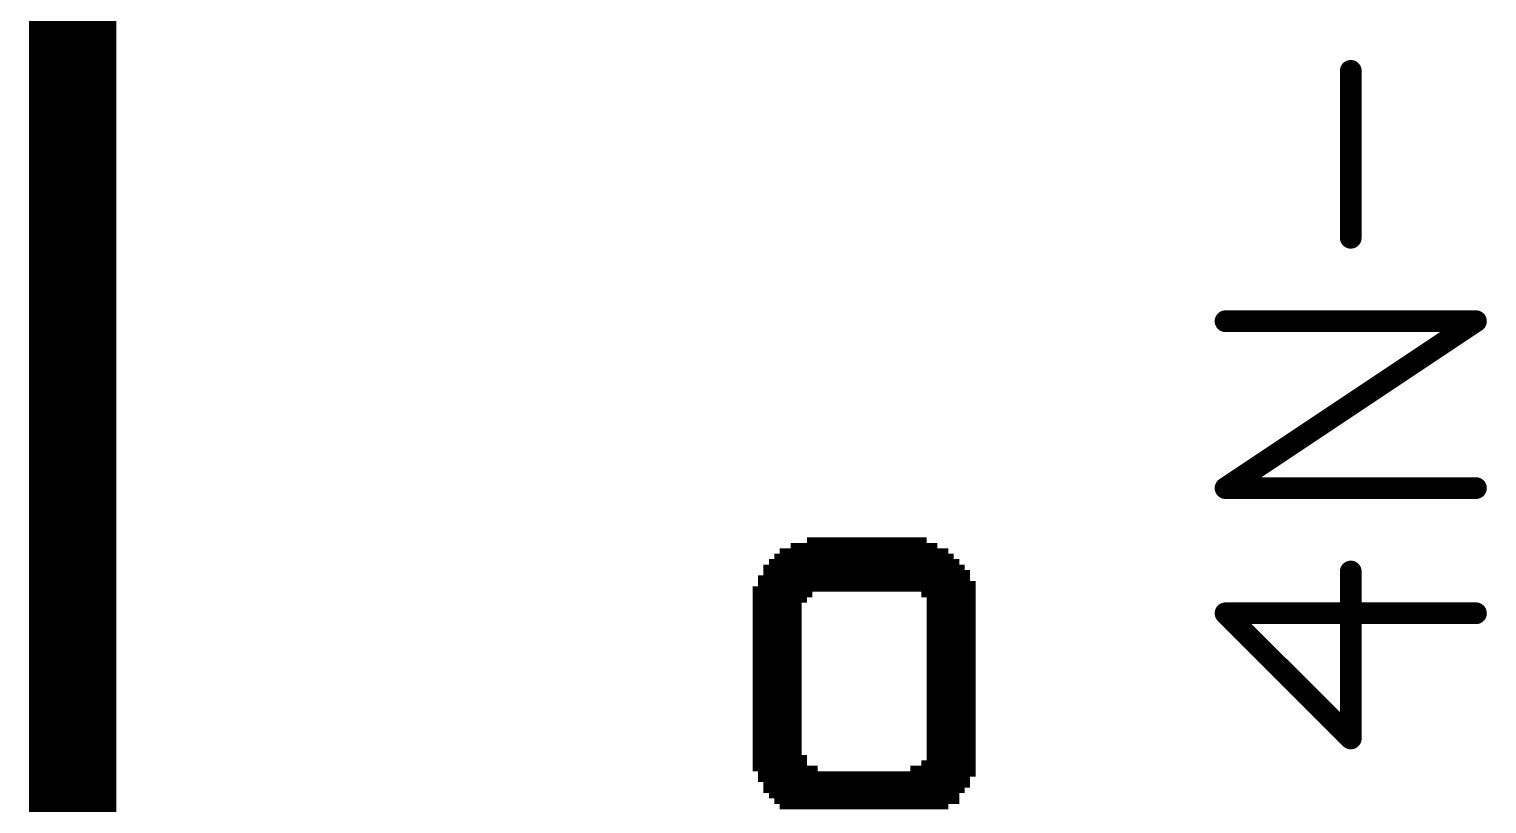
# Model space of a CAD drawing. Extents: x -15 to 107, y -79 to 1.
# Drawn here: x -14.81 to -8, y -19.76 to -16.14 of the extents above; entities that cross this region are included whole.
import ezdxf

# ---------------------------------------------------------------- set-up
doc = ezdxf.new("R2010")
doc.units = 0
for name, color, linetype in [('20', 7, 'CONTINUOUS'), ('21', 253, 'CONTINUOUS'), ('51', 253, 'CONTINUOUS')]:
    doc.layers.add(name, color=color, linetype=linetype)

# ---------------------------------------------------------------- blocks, each defined once
blk = doc.blocks.new('RECT')
blk.add_solid([(-0.5, -0.5), (0.5, -0.5), (-0.5, 0.5), (0.5, 0.5)])

msp = doc.modelspace()

# ---------------------------------------------------------------- linework, layer by layer
at = {"layer": '20', "const_width": 0.4064}
msp.add_lwpolyline([(-14.605, -11.303), (-14.605, -61.595)], dxfattribs=at)
at = {"layer": '51', "const_width": 0.1016}
for points in [[(-8.6365, -17.1169), (-8.6365, -16.3373)], [(-9.2212, -18.2863), (-8.0518, -17.5067)], [(-8.0518, -17.5067), (-9.2212, -17.5067)], [(-8.0518, -18.2863), (-9.2212, -18.2863)], [(-8.6365, -19.4557), (-8.6365, -18.6761)], [(-8.0518, -18.871), (-9.2212, -18.871)], [(-9.2212, -18.871), (-8.6365, -19.4557)]]:
    msp.add_lwpolyline(points, dxfattribs=at)
at = {"layer": '51', "const_width": 0.0508}
for points in [[(-8.6111, -16.3373, 1), (-8.6619, -16.3373)], [(-8.6619, -17.1169, 1), (-8.6111, -17.1169)], [(-9.2212, -17.4813, 1), (-9.2212, -17.5321)], [(-8.0377, -17.5279, 1), (-8.0659, -17.4856)], [(-8.0518, -17.5321, 1), (-8.0518, -17.4813)], [(-9.2212, -18.2609, 1), (-9.2212, -18.3117)], [(-9.2353, -18.2652, 1), (-9.2071, -18.3075)], [(-8.0518, -18.3117, 1), (-8.0518, -18.2609)], [(-8.6111, -18.6761, 1), (-8.6619, -18.6761)], [(-9.2212, -18.8456, 1), (-9.2212, -18.8964)], [(-9.2032, -18.8531, 1), (-9.2392, -18.889)], [(-8.0518, -18.8964, 1), (-8.0518, -18.8456)], [(-8.6619, -19.4557, 1), (-8.6111, -19.4557)], [(-8.6545, -19.4737, 1), (-8.6185, -19.4378)]]:
    msp.add_lwpolyline(points, format="xyb", dxfattribs=at)

# ---------------------------------------------------------------- block references
at = {"layer": '21', "xscale": 0.0254, "yscale": 0.0254, "rotation": 90}
for p in [(-11.2903, -18.5801), (-11.2649, -18.5801), (-11.2395, -18.5547), (-11.2395, -18.5801), (-11.2141, -18.5547), (-11.2141, -18.5801), (-11.1887, -18.5547), (-11.1887, -18.5801), (-11.1633, -18.5293), (-11.1633, -18.5547), (-11.1633, -18.5801), (-11.1379, -18.5293), (-11.1379, -18.5547), (-11.1379, -18.5801), (-11.1125, -18.5293), (-11.1125, -18.5547), (-11.1125, -18.5801), (-11.0871, -18.5293), (-11.0871, -18.5547), (-11.0871, -18.5801), (-11.0617, -18.5293), (-11.0617, -18.5547), (-11.0617, -18.5801), (-11.0363, -18.5293), (-11.0363, -18.5547), (-11.0363, -18.5801), (-11.0109, -18.5293), (-11.0109, -18.5547), (-11.0109, -18.5801), (-10.9855, -18.5293), (-10.9855, -18.5547), (-10.9855, -18.5801), (-10.9601, -18.5293), (-10.9601, -18.5547), (-10.9601, -18.5801), (-10.9347, -18.5293), (-10.9347, -18.5547), (-10.9347, -18.5801), (-10.9093, -18.5293), (-10.9093, -18.5547), (-10.9093, -18.5801), (-10.8839, -18.5293), (-10.8839, -18.5547), (-10.8839, -18.5801), (-10.8585, -18.5293), (-10.8585, -18.5547), (-10.8585, -18.5801), (-10.8331, -18.5293), (-10.8331, -18.5547), (-10.8331, -18.5801), (-10.8077, -18.5293), (-10.8077, -18.5547), (-10.8077, -18.5801), (-10.7823, -18.5293), (-10.7823, -18.5547), (-10.7823, -18.5801), (-10.7569, -18.5293), (-10.7569, -18.5547), (-10.7569, -18.5801), (-10.7315, -18.5293), (-10.7315, -18.5547), (-10.7315, -18.5801), (-10.7061, -18.5293), (-10.7061, -18.5547), (-10.7061, -18.5801), (-10.6807, -18.5293), (-10.6807, -18.5547), (-10.6807, -18.5801), (-10.6553, -18.5293), (-10.6553, -18.5547), (-10.6553, -18.5801), (-10.6299, -18.5293), (-10.6299, -18.5547), (-10.6299, -18.5801), (-10.6045, -18.5547), (-10.6045, -18.5801), (-10.5791, -18.5547), (-10.5791, -18.5801), (-10.5537, -18.5801), (-10.5283, -18.5801), (-11.3665, -18.6563), (-11.3411, -18.6309), (-11.3411, -18.6563), (-11.3157, -18.6055), (-11.3157, -18.6309), (-11.3157, -18.6563), (-11.2903, -18.6055), (-11.2903, -18.6309), (-11.2903, -18.6563), (-11.2649, -18.6055), (-11.2649, -18.6309), (-11.2649, -18.6563), (-11.2395, -18.6055), (-11.2395, -18.6309), (-11.2395, -18.6563), (-11.2141, -18.6055), (-11.2141, -18.6309), (-11.2141, -18.6563), (-11.1887, -18.6055), (-11.1887, -18.6309), (-11.1887, -18.6563), (-11.1633, -18.6055), (-11.1633, -18.6309), (-11.1633, -18.6563), (-11.1379, -18.6055), (-11.1379, -18.6309), (-11.1379, -18.6563), (-11.1125, -18.6055), (-11.1125, -18.6309), (-11.1125, -18.6563), (-11.0871, -18.6055), (-11.0871, -18.6309), (-11.0871, -18.6563), (-11.0617, -18.6055), (-11.0617, -18.6309), (-11.0617, -18.6563), (-11.0363, -18.6055), (-11.0363, -18.6309), (-11.0363, -18.6563), (-11.0109, -18.6055), (-11.0109, -18.6309), (-11.0109, -18.6563), (-10.9855, -18.6055), (-10.9855, -18.6309), (-10.9855, -18.6563), (-10.9601, -18.6055), (-10.9601, -18.6309), (-10.9601, -18.6563), (-10.9347, -18.6055), (-10.9347, -18.6309), (-10.9347, -18.6563), (-10.9093, -18.6055), (-10.9093, -18.6309), (-10.9093, -18.6563), (-10.8839, -18.6055), (-10.8839, -18.6309), (-10.8839, -18.6563), (-10.8585, -18.6055), (-10.8585, -18.6309), (-10.8585, -18.6563), (-10.8331, -18.6055), (-10.8331, -18.6309), (-10.8331, -18.6563), (-10.8077, -18.6055), (-10.8077, -18.6309), (-10.8077, -18.6563), (-10.7823, -18.6055), (-10.7823, -18.6309), (-10.7823, -18.6563), (-10.7569, -18.6055), (-10.7569, -18.6309), (-10.7569, -18.6563), (-10.7315, -18.6055), (-10.7315, -18.6309), (-10.7315, -18.6563), (-10.7061, -18.6055), (-10.7061, -18.6309), (-10.7061, -18.6563), (-10.6807, -18.6055), (-10.6807, -18.6309), (-10.6807, -18.6563), (-10.6553, -18.6055), (-10.6553, -18.6309), (-10.6553, -18.6563), (-10.6299, -18.6055), (-10.6299, -18.6309), (-10.6299, -18.6563), (-10.6045, -18.6055), (-10.6045, -18.6309), (-10.6045, -18.6563), (-10.5791, -18.6055), (-10.5791, -18.6309), (-10.5791, -18.6563), (-10.5537, -18.6055), (-10.5537, -18.6309), (-10.5537, -18.6563), (-10.5283, -18.6055), (-10.5283, -18.6309), (-10.5283, -18.6563), (-10.5029, -18.6055), (-10.5029, -18.6309), (-10.5029, -18.6563), (-10.4775, -18.6309), (-10.4775, -18.6563), (-10.4521, -18.6563), (-11.3919, -18.7071), (-11.3919, -18.7325), (-11.3665, -18.6817), (-11.3665, -18.7071), (-11.3665, -18.7325), (-11.3411, -18.6817), (-11.3411, -18.7071), (-11.3411, -18.7325), (-11.3157, -18.6817), (-11.3157, -18.7071), (-11.3157, -18.7325), (-11.2903, -18.6817), (-11.2903, -18.7071), (-11.2903, -18.7325), (-11.2649, -18.6817), (-11.2649, -18.7071), (-11.2649, -18.7325), (-11.2395, -18.6817), (-11.2395, -18.7071), (-11.2395, -18.7325), (-11.2141, -18.6817), (-11.2141, -18.7071), (-11.2141, -18.7325), (-11.1887, -18.6817), (-11.1887, -18.7071), (-11.1887, -18.7325), (-11.1633, -18.6817), (-11.1633, -18.7071), (-11.1633, -18.7325), (-11.1379, -18.6817), (-11.1379, -18.7071), (-11.1379, -18.7325), (-11.1125, -18.6817), (-11.1125, -18.7071), (-11.1125, -18.7325), (-11.0871, -18.6817), (-11.0871, -18.7071), (-11.0871, -18.7325), (-11.0617, -18.6817), (-11.0617, -18.7071), (-11.0617, -18.7325), (-11.0363, -18.6817), (-11.0363, -18.7071), (-11.0363, -18.7325), (-11.0109, -18.6817), (-11.0109, -18.7071), (-11.0109, -18.7325), (-10.9855, -18.6817), (-10.9855, -18.7071), (-10.9855, -18.7325), (-10.9601, -18.6817), (-10.9601, -18.7071), (-10.9601, -18.7325), (-10.9347, -18.6817), (-10.9347, -18.7071), (-10.9347, -18.7325), (-10.9093, -18.6817), (-10.9093, -18.7071), (-10.9093, -18.7325), (-10.8839, -18.6817), (-10.8839, -18.7071), (-10.8839, -18.7325), (-10.8585, -18.6817), (-10.8585, -18.7071), (-10.8585, -18.7325), (-10.8331, -18.6817), (-10.8331, -18.7071), (-10.8331, -18.7325), (-10.8077, -18.6817), (-10.8077, -18.7071), (-10.8077, -18.7325), (-10.7823, -18.6817), (-10.7823, -18.7071), (-10.7823, -18.7325), (-10.7569, -18.6817), (-10.7569, -18.7071), (-10.7569, -18.7325), (-10.7315, -18.6817), (-10.7315, -18.7071), (-10.7315, -18.7325), (-10.7061, -18.6817), (-10.7061, -18.7071), (-10.7061, -18.7325), (-10.6807, -18.6817), (-10.6807, -18.7071), (-10.6807, -18.7325), (-10.6553, -18.6817), (-10.6553, -18.7071), (-10.6553, -18.7325), (-10.6299, -18.6817), (-10.6299, -18.7071), (-10.6299, -18.7325), (-10.6045, -18.6817), (-10.6045, -18.7071), (-10.6045, -18.7325), (-10.5791, -18.6817), (-10.5791, -18.7071), (-10.5791, -18.7325), (-10.5537, -18.6817), (-10.5537, -18.7071), (-10.5537, -18.7325), (-10.5283, -18.6817), (-10.5283, -18.7071), (-10.5283, -18.7325), (-10.5029, -18.6817), (-10.5029, -18.7071), (-10.5029, -18.7325), (-10.4775, -18.6817), (-10.4775, -18.7071), (-10.4775, -18.7325), (-10.4521, -18.6817), (-10.4521, -18.7071), (-10.4521, -18.7325), (-10.4267, -18.6817), (-10.4267, -18.7071), (-10.4267, -18.7325), (-10.4013, -18.7325), (-11.4173, -18.7579), (-11.4173, -18.7833), (-11.3919, -18.7579), (-11.3919, -18.7833), (-11.3665, -18.7579), (-11.3665, -18.7833), (-11.3411, -18.7579), (-11.3411, -18.7833), (-11.3157, -18.7579), (-11.3157, -18.7833), (-11.2903, -18.7579), (-11.2903, -18.7833), (-11.2649, -18.7579), (-11.2649, -18.7833), (-11.2395, -18.7579), (-11.2395, -18.7833), (-11.2141, -18.7579), (-11.2141, -18.7833), (-11.1887, -18.7579), (-11.1887, -18.7833), (-11.1633, -18.7579), (-11.1633, -18.7833), (-11.1379, -18.7579), (-11.1125, -18.7579), (-11.0871, -18.7579), (-11.0617, -18.7579), (-11.0363, -18.7579), (-11.0109, -18.7579), (-10.9855, -18.7579), (-10.9601, -18.7579), (-10.9347, -18.7579), (-10.9093, -18.7579), (-10.8839, -18.7579), (-10.8585, -18.7579), (-10.8331, -18.7579), (-10.8077, -18.7579), (-10.7823, -18.7579), (-10.7569, -18.7579), (-10.7315, -18.7579), (-10.7061, -18.7579), (-10.6807, -18.7579), (-10.6553, -18.7579), (-10.6299, -18.7579), (-10.6299, -18.7833), (-10.6045, -18.7579), (-10.6045, -18.7833), (-10.5791, -18.7579), (-10.5791, -18.7833), (-10.5537, -18.7579), (-10.5537, -18.7833), (-10.5283, -18.7579), (-10.5283, -18.7833), (-10.5029, -18.7579), (-10.5029, -18.7833), (-10.4775, -18.7579), (-10.4775, -18.7833), (-10.4521, -18.7579), (-10.4521, -18.7833), (-10.4267, -18.7579), (-10.4267, -18.7833), (-10.4013, -18.7579), (-10.4013, -18.7833), (-11.4173, -18.8087), (-11.4173, -18.8341), (-11.4173, -18.8595), (-11.3919, -18.8087), (-11.3919, -18.8341), (-11.3919, -18.8595), (-11.3665, -18.8087), (-11.3665, -18.8341), (-11.3665, -18.8595), (-11.3411, -18.8087), (-11.3411, -18.8341), (-11.3411, -18.8595), (-11.3157, -18.8087), (-11.3157, -18.8341), (-11.3157, -18.8595), (-11.2903, -18.8087), (-11.2903, -18.8341), (-11.2903, -18.8595), (-11.2649, -18.8087), (-11.2649, -18.8341), (-11.2649, -18.8595), (-11.2395, -18.8087), (-11.2395, -18.8341), (-11.2395, -18.8595), (-11.2141, -18.8087), (-11.2141, -18.8341), (-11.2141, -18.8595), (-11.1887, -18.8087), (-10.6045, -18.8087), (-10.6045, -18.8341), (-10.6045, -18.8595), (-10.5791, -18.8087), (-10.5791, -18.8341), (-10.5791, -18.8595), (-10.5537, -18.8087), (-10.5537, -18.8341), (-10.5537, -18.8595), (-10.5283, -18.8087), (-10.5283, -18.8341), (-10.5283, -18.8595), (-10.5029, -18.8087), (-10.5029, -18.8341), (-10.5029, -18.8595), (-10.4775, -18.8087), (-10.4775, -18.8341), (-10.4775, -18.8595), (-10.4521, -18.8087), (-10.4521, -18.8341), (-10.4521, -18.8595), (-10.4267, -18.8087), (-10.4267, -18.8341), (-10.4267, -18.8595), (-10.4013, -18.8087), (-10.4013, -18.8341), (-10.4013, -18.8595), (-11.4173, -18.8849), (-11.4173, -18.9103), (-11.4173, -18.9357), (-11.3919, -18.8849), (-11.3919, -18.9103), (-11.3919, -18.9357), (-11.3665, -18.8849), (-11.3665, -18.9103), (-11.3665, -18.9357), (-11.3411, -18.8849), (-11.3411, -18.9103), (-11.3411, -18.9357), (-11.3157, -18.8849), (-11.3157, -18.9103), (-11.3157, -18.9357), (-11.2903, -18.8849), (-11.2903, -18.9103), (-11.2903, -18.9357), (-11.2649, -18.8849), (-11.2649, -18.9103), (-11.2649, -18.9357), (-11.2395, -18.8849), (-11.2395, -18.9103), (-11.2395, -18.9357), (-11.2141, -18.8849), (-11.2141, -18.9103), (-11.2141, -18.9357), (-10.6045, -18.8849), (-10.6045, -18.9103), (-10.6045, -18.9357), (-10.5791, -18.8849), (-10.5791, -18.9103), (-10.5791, -18.9357), (-10.5537, -18.8849), (-10.5537, -18.9103), (-10.5537, -18.9357), (-10.5283, -18.8849), (-10.5283, -18.9103), (-10.5283, -18.9357), (-10.5029, -18.8849), (-10.5029, -18.9103), (-10.5029, -18.9357), (-10.4775, -18.8849), (-10.4775, -18.9103), (-10.4775, -18.9357), (-10.4521, -18.8849), (-10.4521, -18.9103), (-10.4521, -18.9357), (-10.4267, -18.8849), (-10.4267, -18.9103), (-10.4267, -18.9357), (-10.4013, -18.8849), (-10.4013, -18.9103), (-10.4013, -18.9357), (-11.4173, -18.9611), (-11.4173, -18.9865), (-11.3919, -18.9611), (-11.3919, -18.9865), (-11.3665, -18.9611), (-11.3665, -18.9865), (-11.3411, -18.9611), (-11.3411, -18.9865), (-11.3157, -18.9611), (-11.3157, -18.9865), (-11.2903, -18.9611), (-11.2903, -18.9865), (-11.2649, -18.9611), (-11.2649, -18.9865), (-11.2395, -18.9611), (-11.2395, -18.9865), (-11.2141, -18.9611), (-11.2141, -18.9865), (-10.6045, -18.9611), (-10.6045, -18.9865), (-10.5791, -18.9611), (-10.5791, -18.9865), (-10.5537, -18.9611), (-10.5537, -18.9865), (-10.5283, -18.9611), (-10.5283, -18.9865), (-10.5029, -18.9611), (-10.5029, -18.9865), (-10.4775, -18.9611), (-10.4775, -18.9865), (-10.4521, -18.9611), (-10.4521, -18.9865), (-10.4267, -18.9611), (-10.4267, -18.9865), (-10.4013, -18.9611), (-10.4013, -18.9865), (-11.4173, -19.0119), (-11.4173, -19.0373), (-11.4173, -19.0627), (-11.3919, -19.0119), (-11.3919, -19.0373), (-11.3919, -19.0627), (-11.3665, -19.0119), (-11.3665, -19.0373), (-11.3665, -19.0627), (-11.3411, -19.0119), (-11.3411, -19.0373), (-11.3411, -19.0627), (-11.3157, -19.0119), (-11.3157, -19.0373), (-11.3157, -19.0627), (-11.2903, -19.0119), (-11.2903, -19.0373), (-11.2903, -19.0627), (-11.2649, -19.0119), (-11.2649, -19.0373), (-11.2649, -19.0627), (-11.2395, -19.0119), (-11.2395, -19.0373), (-11.2395, -19.0627), (-11.2141, -19.0119), (-11.2141, -19.0373), (-11.2141, -19.0627), (-10.6045, -19.0119), (-10.6045, -19.0373), (-10.6045, -19.0627), (-10.5791, -19.0119), (-10.5791, -19.0373), (-10.5791, -19.0627), (-10.5537, -19.0119), (-10.5537, -19.0373), (-10.5537, -19.0627), (-10.5283, -19.0119), (-10.5283, -19.0373), (-10.5283, -19.0627), (-10.5029, -19.0119), (-10.5029, -19.0373), (-10.5029, -19.0627), (-10.4775, -19.0119), (-10.4775, -19.0373), (-10.4775, -19.0627), (-10.4521, -19.0119), (-10.4521, -19.0373), (-10.4521, -19.0627), (-10.4267, -19.0119), (-10.4267, -19.0373), (-10.4267, -19.0627), (-10.4013, -19.0119), (-10.4013, -19.0373), (-10.4013, -19.0627), (-11.4173, -19.0881), (-11.4173, -19.1135), (-11.4173, -19.1389), (-11.3919, -19.0881), (-11.3919, -19.1135), (-11.3919, -19.1389), (-11.3665, -19.0881), (-11.3665, -19.1135), (-11.3665, -19.1389), (-11.3411, -19.0881), (-11.3411, -19.1135), (-11.3411, -19.1389), (-11.3157, -19.0881), (-11.3157, -19.1135), (-11.3157, -19.1389), (-11.2903, -19.0881), (-11.2903, -19.1135), (-11.2903, -19.1389), (-11.2649, -19.0881), (-11.2649, -19.1135), (-11.2649, -19.1389), (-11.2395, -19.0881), (-11.2395, -19.1135), (-11.2395, -19.1389), (-11.2141, -19.0881), (-11.2141, -19.1135), (-11.2141, -19.1389), (-10.6045, -19.0881), (-10.6045, -19.1135), (-10.6045, -19.1389), (-10.5791, -19.0881), (-10.5791, -19.1135), (-10.5791, -19.1389), (-10.5537, -19.0881), (-10.5537, -19.1135), (-10.5537, -19.1389), (-10.5283, -19.0881), (-10.5283, -19.1135), (-10.5283, -19.1389), (-10.5029, -19.0881), (-10.5029, -19.1135), (-10.5029, -19.1389), (-10.4775, -19.0881), (-10.4775, -19.1135), (-10.4775, -19.1389), (-10.4521, -19.0881), (-10.4521, -19.1135), (-10.4521, -19.1389), (-10.4267, -19.0881), (-10.4267, -19.1135), (-10.4267, -19.1389), (-10.4013, -19.0881), (-10.4013, -19.1135), (-10.4013, -19.1389), (-11.4173, -19.1643), (-11.4173, -19.1897), (-11.3919, -19.1643), (-11.3919, -19.1897), (-11.3665, -19.1643), (-11.3665, -19.1897), (-11.3411, -19.1643), (-11.3411, -19.1897), (-11.3157, -19.1643), (-11.3157, -19.1897), (-11.2903, -19.1643), (-11.2903, -19.1897), (-11.2649, -19.1643), (-11.2649, -19.1897), (-11.2395, -19.1643), (-11.2395, -19.1897), (-11.2141, -19.1643), (-11.2141, -19.1897), (-10.6045, -19.1643), (-10.6045, -19.1897), (-10.5791, -19.1643), (-10.5791, -19.1897), (-10.5537, -19.1643), (-10.5537, -19.1897), (-10.5283, -19.1643), (-10.5283, -19.1897), (-10.5029, -19.1643), (-10.5029, -19.1897), (-10.4775, -19.1643), (-10.4775, -19.1897), (-10.4521, -19.1643), (-10.4521, -19.1897), (-10.4267, -19.1643), (-10.4267, -19.1897), (-10.4013, -19.1643), (-10.4013, -19.1897), (-11.4173, -19.2151), (-11.4173, -19.2405), (-11.4173, -19.2659), (-11.3919, -19.2151), (-11.3919, -19.2405), (-11.3919, -19.2659), (-11.3665, -19.2151), (-11.3665, -19.2405), (-11.3665, -19.2659), (-11.3411, -19.2151), (-11.3411, -19.2405), (-11.3411, -19.2659), (-11.3157, -19.2151), (-11.3157, -19.2405), (-11.3157, -19.2659), (-11.2903, -19.2151), (-11.2903, -19.2405), (-11.2903, -19.2659), (-11.2649, -19.2151), (-11.2649, -19.2405), (-11.2649, -19.2659), (-11.2395, -19.2151), (-11.2395, -19.2405), (-11.2395, -19.2659), (-11.2141, -19.2151), (-11.2141, -19.2405), (-11.2141, -19.2659), (-10.6045, -19.2151), (-10.6045, -19.2405), (-10.6045, -19.2659), (-10.5791, -19.2151), (-10.5791, -19.2405), (-10.5791, -19.2659), (-10.5537, -19.2151), (-10.5537, -19.2405), (-10.5537, -19.2659), (-10.5283, -19.2151), (-10.5283, -19.2405), (-10.5283, -19.2659), (-10.5029, -19.2151), (-10.5029, -19.2405), (-10.5029, -19.2659), (-10.4775, -19.2151), (-10.4775, -19.2405), (-10.4775, -19.2659), (-10.4521, -19.2151), (-10.4521, -19.2405), (-10.4521, -19.2659), (-10.4267, -19.2151), (-10.4267, -19.2405), (-10.4267, -19.2659), (-10.4013, -19.2151), (-10.4013, -19.2405), (-10.4013, -19.2659), (-11.4173, -19.2913), (-11.4173, -19.3167), (-11.4173, -19.3421), (-11.3919, -19.2913), (-11.3919, -19.3167), (-11.3919, -19.3421), (-11.3665, -19.2913), (-11.3665, -19.3167), (-11.3665, -19.3421), (-11.3411, -19.2913), (-11.3411, -19.3167), (-11.3411, -19.3421), (-11.3157, -19.2913), (-11.3157, -19.3167), (-11.3157, -19.3421), (-11.2903, -19.2913), (-11.2903, -19.3167), (-11.2903, -19.3421), (-11.2649, -19.2913), (-11.2649, -19.3167), (-11.2649, -19.3421), (-11.2395, -19.2913), (-11.2395, -19.3167), (-11.2395, -19.3421), (-11.2141, -19.2913), (-11.2141, -19.3167), (-11.2141, -19.3421), (-10.6045, -19.2913), (-10.6045, -19.3167), (-10.6045, -19.3421), (-10.5791, -19.2913), (-10.5791, -19.3167), (-10.5791, -19.3421), (-10.5537, -19.2913), (-10.5537, -19.3167), (-10.5537, -19.3421), (-10.5283, -19.2913), (-10.5283, -19.3167), (-10.5283, -19.3421), (-10.5029, -19.2913), (-10.5029, -19.3167), (-10.5029, -19.3421), (-10.4775, -19.2913), (-10.4775, -19.3167), (-10.4775, -19.3421), (-10.4521, -19.2913), (-10.4521, -19.3167), (-10.4521, -19.3421), (-10.4267, -19.2913), (-10.4267, -19.3167), (-10.4267, -19.3421), (-10.4013, -19.2913), (-10.4013, -19.3167), (-10.4013, -19.3421), (-11.4173, -19.3675), (-11.4173, -19.3929), (-11.3919, -19.3675), (-11.3919, -19.3929), (-11.3665, -19.3675), (-11.3665, -19.3929), (-11.3411, -19.3675), (-11.3411, -19.3929), (-11.3157, -19.3675), (-11.3157, -19.3929), (-11.2903, -19.3675), (-11.2903, -19.3929), (-11.2649, -19.3675), (-11.2649, -19.3929), (-11.2395, -19.3675), (-11.2395, -19.3929), (-11.2141, -19.3675), (-11.2141, -19.3929), (-10.6045, -19.3675), (-10.6045, -19.3929), (-10.5791, -19.3675), (-10.5791, -19.3929), (-10.5537, -19.3675), (-10.5537, -19.3929), (-10.5283, -19.3675), (-10.5283, -19.3929), (-10.5029, -19.3675), (-10.5029, -19.3929), (-10.4775, -19.3675), (-10.4775, -19.3929), (-10.4521, -19.3675), (-10.4521, -19.3929), (-10.4267, -19.3675), (-10.4267, -19.3929), (-10.4013, -19.3675), (-10.4013, -19.3929), (-11.4173, -19.4183), (-11.4173, -19.4437), (-11.4173, -19.4691), (-11.3919, -19.4183), (-11.3919, -19.4437), (-11.3919, -19.4691), (-11.3665, -19.4183), (-11.3665, -19.4437), (-11.3665, -19.4691), (-11.3411, -19.4183), (-11.3411, -19.4437), (-11.3411, -19.4691), (-11.3157, -19.4183), (-11.3157, -19.4437), (-11.3157, -19.4691), (-11.2903, -19.4183), (-11.2903, -19.4437), (-11.2903, -19.4691), (-11.2649, -19.4183), (-11.2649, -19.4437), (-11.2649, -19.4691), (-11.2395, -19.4183), (-11.2395, -19.4437), (-11.2395, -19.4691), (-11.2141, -19.4183), (-11.2141, -19.4437), (-11.2141, -19.4691), (-10.6045, -19.4183), (-10.6045, -19.4437), (-10.6045, -19.4691), (-10.5791, -19.4183), (-10.5791, -19.4437), (-10.5791, -19.4691), (-10.5537, -19.4183), (-10.5537, -19.4437), (-10.5537, -19.4691), (-10.5283, -19.4183), (-10.5283, -19.4437), (-10.5283, -19.4691), (-10.5029, -19.4183), (-10.5029, -19.4437), (-10.5029, -19.4691), (-10.4775, -19.4183), (-10.4775, -19.4437), (-10.4775, -19.4691), (-10.4521, -19.4183), (-10.4521, -19.4437), (-10.4521, -19.4691), (-10.4267, -19.4183), (-10.4267, -19.4437), (-10.4267, -19.4691), (-10.4013, -19.4183), (-10.4013, -19.4437), (-10.4013, -19.4691), (-11.4173, -19.4945), (-11.4173, -19.5199), (-11.4173, -19.5453), (-11.3919, -19.4945), (-11.3919, -19.5199), (-11.3919, -19.5453), (-11.3665, -19.4945), (-11.3665, -19.5199), (-11.3665, -19.5453), (-11.3411, -19.4945), (-11.3411, -19.5199), (-11.3411, -19.5453), (-11.3157, -19.4945), (-11.3157, -19.5199), (-11.3157, -19.5453), (-11.2903, -19.4945), (-11.2903, -19.5199), (-11.2903, -19.5453), (-11.2649, -19.4945), (-11.2649, -19.5199), (-11.2649, -19.5453), (-11.2395, -19.4945), (-11.2395, -19.5199), (-11.2395, -19.5453), (-11.2141, -19.4945), (-11.2141, -19.5199), (-11.2141, -19.5453), (-11.1887, -19.5453), (-10.6045, -19.4945), (-10.6045, -19.5199), (-10.6045, -19.5453), (-10.5791, -19.4945), (-10.5791, -19.5199), (-10.5791, -19.5453), (-10.5537, -19.4945), (-10.5537, -19.5199), (-10.5537, -19.5453), (-10.5283, -19.4945), (-10.5283, -19.5199), (-10.5283, -19.5453), (-10.5029, -19.4945), (-10.5029, -19.5199), (-10.5029, -19.5453), (-10.4775, -19.4945), (-10.4775, -19.5199), (-10.4775, -19.5453), (-10.4521, -19.4945), (-10.4521, -19.5199), (-10.4521, -19.5453), (-10.4267, -19.4945), (-10.4267, -19.5199), (-10.4267, -19.5453), (-10.4013, -19.4945), (-10.4013, -19.5199), (-10.4013, -19.5453), (-11.4173, -19.5707), (-11.4173, -19.5961), (-11.3919, -19.5707), (-11.3919, -19.5961), (-11.3665, -19.5707), (-11.3665, -19.5961), (-11.3411, -19.5707), (-11.3411, -19.5961), (-11.3157, -19.5707), (-11.3157, -19.5961), (-11.2903, -19.5707), (-11.2903, -19.5961), (-11.2649, -19.5707), (-11.2649, -19.5961), (-11.2395, -19.5707), (-11.2395, -19.5961), (-11.2141, -19.5707), (-11.2141, -19.5961), (-11.1887, -19.5707), (-11.1887, -19.5961), (-11.1633, -19.5961), (-11.1379, -19.5961), (-10.6807, -19.5961), (-10.6553, -19.5961), (-10.6299, -19.5707), (-10.6299, -19.5961), (-10.6045, -19.5707), (-10.6045, -19.5961), (-10.5791, -19.5707), (-10.5791, -19.5961), (-10.5537, -19.5707), (-10.5537, -19.5961), (-10.5283, -19.5707), (-10.5283, -19.5961), (-10.5029, -19.5707), (-10.5029, -19.5961), (-10.4775, -19.5707), (-10.4775, -19.5961), (-10.4521, -19.5707), (-10.4521, -19.5961), (-10.4267, -19.5707), (-10.4267, -19.5961), (-10.4013, -19.5707), (-10.4013, -19.5961), (-11.3919, -19.6215), (-11.3919, -19.6469), (-11.3665, -19.6215), (-11.3665, -19.6469), (-11.3665, -19.6723), (-11.3411, -19.6215), (-11.3411, -19.6469), (-11.3411, -19.6723), (-11.3157, -19.6215), (-11.3157, -19.6469), (-11.3157, -19.6723), (-11.2903, -19.6215), (-11.2903, -19.6469), (-11.2903, -19.6723), (-11.2649, -19.6215), (-11.2649, -19.6469), (-11.2649, -19.6723), (-11.2395, -19.6215), (-11.2395, -19.6469), (-11.2395, -19.6723), (-11.2141, -19.6215), (-11.2141, -19.6469), (-11.2141, -19.6723), (-11.1887, -19.6215), (-11.1887, -19.6469), (-11.1887, -19.6723), (-11.1633, -19.6215), (-11.1633, -19.6469), (-11.1633, -19.6723), (-11.1379, -19.6215), (-11.1379, -19.6469), (-11.1379, -19.6723), (-11.1125, -19.6215), (-11.1125, -19.6469), (-11.1125, -19.6723), (-11.0871, -19.6215), (-11.0871, -19.6469), (-11.0871, -19.6723), (-11.0617, -19.6215), (-11.0617, -19.6469), (-11.0617, -19.6723), (-11.0363, -19.6215), (-11.0363, -19.6469), (-11.0363, -19.6723), (-11.0109, -19.6215), (-11.0109, -19.6469), (-11.0109, -19.6723), (-10.9855, -19.6215), (-10.9855, -19.6469), (-10.9855, -19.6723), (-10.9601, -19.6215), (-10.9601, -19.6469), (-10.9601, -19.6723), (-10.9347, -19.6215), (-10.9347, -19.6469), (-10.9347, -19.6723), (-10.9093, -19.6215), (-10.9093, -19.6469), (-10.9093, -19.6723), (-10.8839, -19.6215), (-10.8839, -19.6469), (-10.8839, -19.6723), (-10.8585, -19.6215), (-10.8585, -19.6469), (-10.8585, -19.6723), (-10.8331, -19.6215), (-10.8331, -19.6469), (-10.8331, -19.6723), (-10.8077, -19.6215), (-10.8077, -19.6469), (-10.8077, -19.6723), (-10.7823, -19.6215), (-10.7823, -19.6469), (-10.7823, -19.6723), (-10.7569, -19.6215), (-10.7569, -19.6469), (-10.7569, -19.6723), (-10.7315, -19.6215), (-10.7315, -19.6469), (-10.7315, -19.6723), (-10.7061, -19.6215), (-10.7061, -19.6469), (-10.7061, -19.6723), (-10.6807, -19.6215), (-10.6807, -19.6469), (-10.6807, -19.6723), (-10.6553, -19.6215), (-10.6553, -19.6469), (-10.6553, -19.6723), (-10.6299, -19.6215), (-10.6299, -19.6469), (-10.6299, -19.6723), (-10.6045, -19.6215), (-10.6045, -19.6469), (-10.6045, -19.6723), (-10.5791, -19.6215), (-10.5791, -19.6469), (-10.5791, -19.6723), (-10.5537, -19.6215), (-10.5537, -19.6469), (-10.5537, -19.6723), (-10.5283, -19.6215), (-10.5283, -19.6469), (-10.5283, -19.6723), (-10.5029, -19.6215), (-10.5029, -19.6469), (-10.5029, -19.6723), (-10.4775, -19.6215), (-10.4775, -19.6469), (-10.4775, -19.6723), (-10.4521, -19.6215), (-10.4521, -19.6469), (-10.4521, -19.6723), (-10.4267, -19.6215), (-10.4267, -19.6469), (-10.4267, -19.6723), (-10.4013, -19.6215), (-11.3665, -19.6977), (-11.3411, -19.6977), (-11.3411, -19.7231), (-11.3157, -19.6977), (-11.3157, -19.7231), (-11.3157, -19.7485), (-11.2903, -19.6977), (-11.2903, -19.7231), (-11.2903, -19.7485), (-11.2649, -19.6977), (-11.2649, -19.7231), (-11.2649, -19.7485), (-11.2395, -19.6977), (-11.2395, -19.7231), (-11.2395, -19.7485), (-11.2141, -19.6977), (-11.2141, -19.7231), (-11.2141, -19.7485), (-11.1887, -19.6977), (-11.1887, -19.7231), (-11.1887, -19.7485), (-11.1633, -19.6977), (-11.1633, -19.7231), (-11.1633, -19.7485), (-11.1379, -19.6977), (-11.1379, -19.7231), (-11.1379, -19.7485), (-11.1125, -19.6977), (-11.1125, -19.7231), (-11.1125, -19.7485), (-11.0871, -19.6977), (-11.0871, -19.7231), (-11.0871, -19.7485), (-11.0617, -19.6977), (-11.0617, -19.7231), (-11.0617, -19.7485), (-11.0363, -19.6977), (-11.0363, -19.7231), (-11.0363, -19.7485), (-11.0109, -19.6977), (-11.0109, -19.7231), (-11.0109, -19.7485), (-10.9855, -19.6977), (-10.9855, -19.7231), (-10.9855, -19.7485), (-10.9601, -19.6977), (-10.9601, -19.7231), (-10.9601, -19.7485), (-10.9347, -19.6977), (-10.9347, -19.7231), (-10.9347, -19.7485), (-10.9093, -19.6977), (-10.9093, -19.7231), (-10.9093, -19.7485), (-10.8839, -19.6977), (-10.8839, -19.7231), (-10.8839, -19.7485), (-10.8585, -19.6977), (-10.8585, -19.7231), (-10.8585, -19.7485), (-10.8331, -19.6977), (-10.8331, -19.7231), (-10.8331, -19.7485), (-10.8077, -19.6977), (-10.8077, -19.7231), (-10.8077, -19.7485), (-10.7823, -19.6977), (-10.7823, -19.7231), (-10.7823, -19.7485), (-10.7569, -19.6977), (-10.7569, -19.7231), (-10.7569, -19.7485), (-10.7315, -19.6977), (-10.7315, -19.7231), (-10.7315, -19.7485), (-10.7061, -19.6977), (-10.7061, -19.7231), (-10.7061, -19.7485), (-10.6807, -19.6977), (-10.6807, -19.7231), (-10.6807, -19.7485), (-10.6553, -19.6977), (-10.6553, -19.7231), (-10.6553, -19.7485), (-10.6299, -19.6977), (-10.6299, -19.7231), (-10.6299, -19.7485), (-10.6045, -19.6977), (-10.6045, -19.7231), (-10.6045, -19.7485), (-10.5791, -19.6977), (-10.5791, -19.7231), (-10.5791, -19.7485), (-10.5537, -19.6977), (-10.5537, -19.7231), (-10.5537, -19.7485), (-10.5283, -19.6977), (-10.5283, -19.7231), (-10.5283, -19.7485), (-10.5029, -19.6977), (-10.5029, -19.7231), (-10.5029, -19.7485), (-10.4775, -19.6977), (-10.4775, -19.7231), (-10.4775, -19.7485), (-10.4521, -19.6977), (-11.2903, -19.7739), (-11.2649, -19.7739), (-11.2395, -19.7739), (-11.2141, -19.7739), (-11.1887, -19.7739), (-11.1633, -19.7739), (-11.1379, -19.7739), (-11.1125, -19.7739), (-11.0871, -19.7739), (-11.0617, -19.7739), (-11.0363, -19.7739), (-11.0109, -19.7739), (-10.9855, -19.7739), (-10.9601, -19.7739), (-10.9347, -19.7739), (-10.9093, -19.7739), (-10.8839, -19.7739), (-10.8585, -19.7739), (-10.8331, -19.7739), (-10.8077, -19.7739), (-10.7823, -19.7739), (-10.7569, -19.7739), (-10.7315, -19.7739), (-10.7061, -19.7739), (-10.6807, -19.7739), (-10.6553, -19.7739), (-10.6299, -19.7739), (-10.6045, -19.7739), (-10.5791, -19.7739), (-10.5537, -19.7739), (-10.5283, -19.7739)]:
    msp.add_blockref('RECT', p, dxfattribs=at)

doc.saveas('drawing.dxf')
